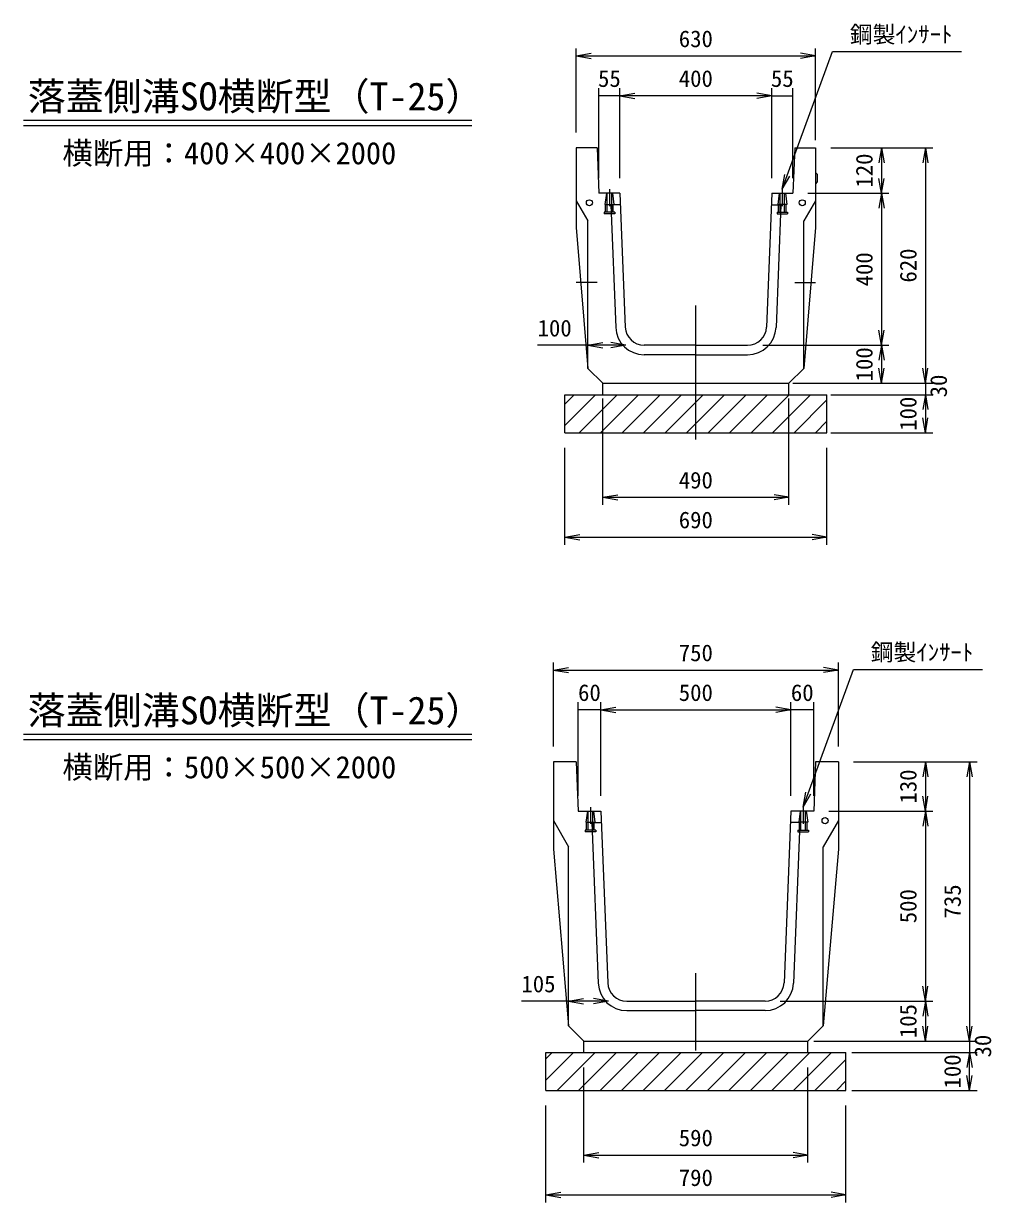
# Model space of a CAD drawing. Units: millimetres, scale not verified. Extents: x 3865 to 14796, y 1933 to 9334.
# Drawn here: x 3865 to 6412, y 1933 to 5035 of the extents above; entities that cross this region are included whole.
import ezdxf
from ezdxf.enums import TextEntityAlignment as Align

# ---------------------------------------------------------------- set-up
doc = ezdxf.new("R2010")
doc.units = ezdxf.units.MM
doc.header["$LTSCALE"] = 20
doc.layers.add('0_2', color=4, linetype='Continuous', lineweight=18)
doc.styles.add('ＭＳ ゴシック-5.0-0.0', font='')
doc.styles.get('ＭＳ ゴシック-5.0-0.0').set_extended_font_data('ＭＳ ゴシック-5.0-0.0')

msp = doc.modelspace()

# ---------------------------------------------------------------- linework, layer by layer
at = {"layer": '0_2'}
for p, q in [((5318.83, 4748.54), (5318.83, 4970.05)), ((5948.83, 4728.54), (5948.83, 4970.05)), ((5318.83, 4950.05), (5358.22, 4956.99)), ((5318.83, 4950.05), (5358.22, 4943.1)), ((5318.83, 4950.05), (5948.83, 4950.05)), ((5861.33, 4599.09), (5993.3, 4961.68)), ((5948.83, 4950.05), (5909.43, 4956.99)), ((5948.83, 4950.05), (5909.43, 4943.1)), ((5993.3, 4961.68), (6332.67, 4961.68)), ((5378.83, 4628.54), (5378.83, 4865.37)), ((5433.83, 4845.37), (5378.83, 4845.37)), ((5433.83, 4628.54), (5433.83, 4865.37)), ((5433.83, 4845.37), (5473.22, 4852.32)), ((5433.83, 4845.37), (5473.22, 4838.43)), ((5833.83, 4845.37), (5433.83, 4845.37)), ((5833.83, 4845.37), (5794.43, 4852.32)), ((5833.83, 4845.37), (5794.43, 4838.43)), ((5833.83, 4628.54), (5833.83, 4865.37)), ((5833.83, 4845.37), (5888.83, 4845.37)), ((5888.83, 4628.54), (5888.83, 4865.37)), ((3864.71, 4781.45), (5044.41, 4781.45)), ((3864.71, 4767.45), (5044.41, 4767.45)), ((5373.83, 4708.54), (5318.83, 4708.54)), ((5318.83, 4708.54), (5318.83, 4498.54)), ((5373.83, 4708.54), (5378.83, 4588.54)), ((5893.83, 4708.54), (5888.83, 4588.54)), ((5893.83, 4708.54), (5948.83, 4708.54)), ((5948.83, 4708.54), (5948.83, 4498.54)), ((5988.83, 4708.54), (6257.67, 4708.54)), ((6122.01, 4708.54), (6115.07, 4669.15)), ((6122.01, 4708.54), (6128.96, 4669.15)), ((6122.01, 4708.54), (6122.01, 4588.54)), ((6237.67, 4708.54), (6230.72, 4669.15)), ((6237.67, 4708.54), (6244.62, 4669.15)), ((6237.67, 4708.54), (6237.67, 4088.54)), ((5861.33, 4599.09), (5868.27, 4638.48)), ((5861.33, 4599.09), (5881.33, 4633.73)), ((5948.83, 4643.54), (5952.83, 4638.54)), ((5952.83, 4638.54), (5952.83, 4618.54)), ((6122.01, 4588.54), (6115.07, 4627.93)), ((6122.01, 4588.54), (6128.96, 4627.93)), ((5406.33, 4599.09), (5406.33, 4555.01)), ((5861.33, 4599.09), (5861.33, 4555.01)), ((5952.83, 4618.54), (5948.83, 4613.54)), ((5318.83, 4568.54), (5349.83, 4515.74)), ((5433.83, 4588.54), (5378.83, 4588.54)), ((5398.22, 4588.54), (5394.54, 4559.34)), ((5400.33, 4538.54), (5400.33, 4588.54)), ((5412.33, 4538.54), (5412.33, 4588.54)), ((5414.44, 4588.54), (5418.12, 4559.34)), ((5433.83, 4588.54), (5447.91, 4236.54)), ((5833.83, 4588.54), (5819.75, 4236.54)), ((5833.83, 4588.54), (5888.83, 4588.54)), ((5853.22, 4588.54), (5849.54, 4559.34)), ((5855.33, 4538.54), (5855.33, 4588.54)), ((5867.33, 4538.54), (5867.33, 4588.54)), ((5869.44, 4588.54), (5873.12, 4559.34)), ((5948.83, 4568.54), (5917.83, 4515.74)), ((5928.83, 4588.54), (6142.01, 4588.54)), ((6122.01, 4588.54), (6115.07, 4549.15)), ((6122.01, 4588.54), (6128.96, 4549.15)), ((6122.01, 4588.54), (6122.01, 4188.54)), ((5420.33, 4538.54), (5392.33, 4538.54)), ((5392.33, 4538.54), (5392.33, 4534.54)), ((5420.33, 4534.54), (5392.33, 4534.54)), ((5394.54, 4559.34), (5418.12, 4559.34)), ((5396.33, 4538.54), (5396.33, 4559.34)), ((5433.83, 4558.54), (5410.01, 4558.54)), ((5410.01, 4558.54), (5422.93, 4235.54)), ((5416.33, 4538.54), (5416.33, 4559.34)), ((5420.33, 4538.54), (5420.33, 4534.54)), ((5833.83, 4558.54), (5857.65, 4558.54)), ((5857.65, 4558.54), (5844.73, 4235.54)), ((5847.33, 4538.54), (5875.33, 4538.54)), ((5847.33, 4538.54), (5847.33, 4534.54)), ((5847.33, 4534.54), (5875.33, 4534.54)), ((5873.12, 4559.34), (5849.54, 4559.34)), ((5851.33, 4538.54), (5851.33, 4559.34)), ((5871.33, 4538.54), (5871.33, 4559.34)), ((5875.33, 4538.54), (5875.33, 4534.54)), ((5349.83, 4127.54), (5349.83, 4515.74)), ((5917.83, 4127.54), (5917.83, 4515.74)), ((5318.83, 4498.54), (5349.83, 4127.54)), ((5948.83, 4498.54), (5917.83, 4127.54)), ((5373.83, 4353.54), (5318.83, 4353.54)), ((5893.83, 4353.54), (5948.83, 4353.54)), ((5633.83, 3940.56), (5633.83, 4292.99)), ((6122.01, 4188.54), (6115.07, 4227.93)), ((6122.01, 4188.54), (6128.96, 4227.93)), ((5349.83, 4188.54), (5389.22, 4195.49)), ((5449.83, 4188.54), (5410.43, 4195.49)), ((5349.83, 4188.54), (5217.33, 4188.54)), ((5349.83, 4188.54), (5389.22, 4181.6)), ((5449.83, 4188.54), (5349.83, 4188.54)), ((5449.83, 4188.54), (5410.43, 4181.6)), ((5633.83, 4188.54), (5497.87, 4188.54)), ((5633.83, 4163.54), (5497.87, 4163.54)), ((5633.83, 4188.54), (5769.79, 4188.54)), ((5633.83, 4163.54), (5769.79, 4163.54)), ((5809.79, 4188.54), (6142.01, 4188.54)), ((6122.01, 4188.54), (6115.07, 4149.15)), ((6122.01, 4188.54), (6128.96, 4149.15)), ((6122.01, 4188.54), (6122.01, 4088.54)), ((5388.83, 4088.54), (5349.83, 4127.54)), ((5878.83, 4088.54), (5917.83, 4127.54)), ((6122.01, 4088.54), (6115.07, 4127.93)), ((6122.01, 4088.54), (6128.96, 4127.93)), ((6237.67, 4088.54), (6230.72, 4127.93)), ((6237.67, 4088.54), (6244.62, 4127.93)), ((5388.83, 4088.54), (5878.83, 4088.54)), ((5388.83, 4058.54), (5388.83, 4088.54)), ((5878.83, 4058.54), (5878.83, 4088.54)), ((5888.83, 4088.54), (6257.67, 4088.54)), ((6237.67, 4088.54), (6237.67, 4058.54)), ((5288.83, 3958.54), (5288.83, 4058.54)), ((5288.83, 4058.54), (5978.83, 4058.54)), ((5288.83, 4033.93), (5313.44, 4058.54)), ((5288.83, 3977.36), (5370, 4058.54)), ((5426.57, 4058.54), (5326.57, 3958.54)), ((5426.57, 4058.54), (5326.57, 3958.54)), ((5483.14, 4058.54), (5383.14, 3958.54)), ((5388.83, 3768.4), (5388.83, 4048.54)), ((5539.71, 4058.54), (5439.71, 3958.54)), ((5596.28, 4058.54), (5496.28, 3958.54)), ((5652.85, 4058.54), (5552.85, 3958.54)), ((5709.42, 4058.54), (5609.42, 3958.54)), ((5765.98, 4058.54), (5665.98, 3958.54)), ((5822.55, 4058.54), (5722.55, 3958.54)), ((5879.12, 4058.54), (5779.12, 3958.54)), ((5935.69, 4058.54), (5835.69, 3958.54)), ((5878.83, 3768.4), (5878.83, 4048.54)), ((5978.83, 4045.11), (5892.26, 3958.54)), ((5978.83, 3958.54), (5978.83, 4058.54)), ((5988.83, 4058.54), (6257.67, 4058.54)), ((6237.67, 4058.54), (6230.72, 4019.15)), ((6237.67, 4058.54), (6244.62, 4019.15)), ((6237.67, 4058.54), (6237.67, 3958.54)), ((5978.83, 3988.54), (5948.83, 3958.54)), ((6237.67, 3958.54), (6230.72, 3997.93)), ((6237.67, 3958.54), (6244.62, 3997.93)), ((5288.83, 3958.54), (5978.83, 3958.54)), ((5988.83, 3958.54), (6257.67, 3958.54)), ((5288.83, 3663.72), (5288.83, 3918.54)), ((5978.83, 3663.72), (5978.83, 3918.54)), ((5388.83, 3788.4), (5428.22, 3795.34)), ((5388.83, 3788.4), (5428.22, 3781.45)), ((5388.83, 3788.4), (5878.83, 3788.4)), ((5878.83, 3788.4), (5839.43, 3795.34)), ((5878.83, 3788.4), (5839.43, 3781.45)), ((5288.83, 3683.72), (5328.22, 3690.67)), ((5288.83, 3683.72), (5328.22, 3676.78)), ((5288.83, 3683.72), (5978.83, 3683.72)), ((5978.83, 3683.72), (5939.43, 3690.67)), ((5978.83, 3683.72), (5939.43, 3676.78)), ((5258.83, 3132.37), (5258.83, 3353.88)), ((6008.83, 3132.37), (6008.83, 3353.88)), ((5258.83, 3333.88), (5298.22, 3340.82)), ((5258.83, 3333.88), (5298.22, 3326.93)), ((5258.83, 3333.88), (6008.83, 3333.88)), ((5916.33, 2972.91), (6048.3, 3335.51)), ((6008.83, 3333.88), (5969.43, 3340.82)), ((6008.83, 3333.88), (5969.43, 3326.93)), ((6048.3, 3335.51), (6387.67, 3335.51)), ((5323.83, 3002.37), (5323.83, 3249.2)), ((5383.83, 3229.2), (5323.83, 3229.2)), ((5383.83, 3002.37), (5383.83, 3249.2)), ((5383.83, 3229.2), (5423.22, 3236.15)), ((5383.83, 3229.2), (5423.22, 3222.25)), ((5383.83, 3229.2), (5883.83, 3229.2)), ((5883.83, 3229.2), (5844.43, 3236.15)), ((5883.83, 3229.2), (5844.43, 3222.25)), ((5883.83, 3002.37), (5883.83, 3249.2)), ((5943.83, 3229.2), (5883.83, 3229.2)), ((5943.83, 3002.37), (5943.83, 3249.2)), ((3864.71, 3165.28), (5044.41, 3165.28)), ((3864.71, 3151.28), (5044.41, 3151.28)), ((5258.83, 3092.37), (5258.83, 2937.37)), ((5318.83, 3092.37), (5258.83, 3092.37)), ((5318.83, 3092.37), (5323.83, 2962.37)), ((5948.83, 3092.37), (5943.83, 2962.37)), ((6008.83, 3092.37), (5948.83, 3092.37)), ((6008.83, 3092.37), (6008.83, 2937.37)), ((6048.83, 3092.37), (6374.04, 3092.37)), ((6237.67, 3092.37), (6230.72, 3052.98)), ((6237.67, 3092.37), (6244.62, 3052.98)), ((6237.67, 3092.37), (6237.67, 2962.37)), ((6354.04, 3092.37), (6347.09, 3052.98)), ((6354.04, 3092.37), (6360.98, 3052.98)), ((6354.04, 3092.37), (6354.04, 2357.37)), ((5916.33, 2972.91), (5923.27, 3012.31)), ((5916.33, 2972.91), (5936.33, 3007.56)), ((6237.67, 2962.37), (6230.72, 3001.76)), ((6237.67, 2962.37), (6244.62, 3001.76)), ((5323.83, 2962.37), (5383.83, 2962.37)), ((5348.22, 2962.37), (5344.54, 2933.17)), ((5350.33, 2912.37), (5350.33, 2962.37)), ((5356.33, 2972.91), (5356.33, 2928.83)), ((5362.33, 2912.37), (5362.33, 2962.37)), ((5364.44, 2962.37), (5368.12, 2933.17)), ((5383.83, 2962.37), (5401.91, 2510.37)), ((5883.83, 2962.37), (5865.75, 2510.37)), ((5943.83, 2962.37), (5883.83, 2962.37)), ((5908.22, 2962.37), (5904.54, 2933.17)), ((5910.33, 2912.37), (5910.33, 2962.37)), ((5916.33, 2972.91), (5916.33, 2928.83)), ((5922.33, 2912.37), (5922.33, 2962.37)), ((5924.44, 2962.37), (5928.12, 2933.17)), ((5983.83, 2962.37), (6257.67, 2962.37)), ((6237.67, 2962.37), (6230.72, 2922.98)), ((6237.67, 2962.37), (6244.62, 2922.98)), ((6237.67, 2962.37), (6237.67, 2462.37)), ((5258.83, 2937.37), (5258.83, 2862.37)), ((5258.83, 2937.37), (5298.83, 2868.08)), ((5344.54, 2933.17), (5368.12, 2933.17)), ((5346.33, 2912.37), (5346.33, 2933.17)), ((5360.01, 2932.37), (5376.93, 2509.37)), ((5360.01, 2932.37), (5385.03, 2932.37)), ((5366.33, 2912.37), (5366.33, 2933.17)), ((5907.65, 2932.37), (5882.63, 2932.37)), ((5907.65, 2932.37), (5890.73, 2509.37)), ((5928.12, 2933.17), (5904.54, 2933.17)), ((5906.33, 2912.37), (5906.33, 2933.17)), ((5926.33, 2912.37), (5926.33, 2933.17)), ((6008.83, 2937.37), (5968.83, 2868.08)), ((6008.83, 2937.37), (6008.83, 2862.37)), ((5370.33, 2912.37), (5342.33, 2912.37)), ((5342.33, 2912.37), (5342.33, 2908.37)), ((5370.33, 2908.37), (5342.33, 2908.37)), ((5370.33, 2912.37), (5370.33, 2908.37)), ((5902.33, 2912.37), (5930.33, 2912.37)), ((5902.33, 2912.37), (5902.33, 2908.37)), ((5902.33, 2908.37), (5930.33, 2908.37)), ((5930.33, 2912.37), (5930.33, 2908.37)), ((5258.83, 2862.37), (5298.83, 2397.37)), ((5298.83, 2397.37), (5298.83, 2868.08)), ((5968.83, 2397.37), (5968.83, 2868.08)), ((6008.83, 2862.37), (5968.83, 2397.37)), ((5633.83, 2332.16), (5633.83, 2535.79)), ((6237.67, 2462.37), (6230.72, 2501.76)), ((6237.67, 2462.37), (6244.62, 2501.76)), ((5298.83, 2462.37), (5174.71, 2462.37)), ((5298.83, 2462.37), (5338.22, 2469.32)), ((5298.83, 2462.37), (5338.22, 2455.42)), ((5403.83, 2462.37), (5298.83, 2462.37)), ((5403.83, 2462.37), (5364.43, 2469.32)), ((5403.83, 2462.37), (5364.43, 2455.42)), ((5451.87, 2462.37), (5633.83, 2462.37)), ((5815.79, 2462.37), (5633.83, 2462.37)), ((5855.79, 2462.37), (6257.67, 2462.37)), ((6237.67, 2462.37), (6230.72, 2422.98)), ((6237.67, 2462.37), (6244.62, 2422.98)), ((6237.67, 2462.37), (6237.67, 2357.37)), ((5451.87, 2437.37), (5633.83, 2437.37)), ((5815.79, 2437.37), (5633.83, 2437.37)), ((5338.83, 2357.37), (5298.83, 2397.37)), ((5928.83, 2357.37), (5968.83, 2397.37)), ((6237.67, 2357.37), (6230.72, 2396.76)), ((6237.67, 2357.37), (6244.62, 2396.76)), ((6354.04, 2357.37), (6347.09, 2396.76)), ((6354.04, 2357.37), (6360.98, 2396.76)), ((5238.83, 2227.37), (5238.83, 2327.37)), ((5238.83, 2327.37), (6028.83, 2327.37)), ((5238.83, 2310.9), (5255.3, 2327.37)), ((5238.83, 2254.33), (5311.87, 2327.37)), ((5368.44, 2327.37), (5268.44, 2227.37)), ((5325, 2227.37), (5425, 2327.37)), ((5338.83, 2357.37), (5633.83, 2357.37)), ((5338.83, 2327.37), (5338.83, 2357.37)), ((5481.57, 2327.37), (5381.57, 2227.37)), ((5481.57, 2327.37), (5381.57, 2227.37)), ((5538.14, 2327.37), (5438.14, 2227.37)), ((5594.71, 2327.37), (5494.71, 2227.37)), ((5651.28, 2327.37), (5551.28, 2227.37)), ((5707.85, 2327.37), (5607.85, 2227.37)), ((5633.83, 2357.37), (5928.83, 2357.37)), ((5764.42, 2327.37), (5664.42, 2227.37)), ((5820.98, 2327.37), (5720.98, 2227.37)), ((5877.55, 2327.37), (5777.55, 2227.37)), ((5934.12, 2327.37), (5834.12, 2227.37)), ((5990.69, 2327.37), (5890.69, 2227.37)), ((5928.83, 2327.37), (5928.83, 2357.37)), ((5943.83, 2357.37), (6374.04, 2357.37)), ((6028.83, 2227.37), (6028.83, 2327.37)), ((6043.83, 2327.37), (6374.04, 2327.37)), ((6354.04, 2327.37), (6347.09, 2287.98)), ((6354.04, 2357.37), (6354.04, 2327.37)), ((6354.04, 2327.37), (6360.98, 2287.98)), ((6354.04, 2227.37), (6354.04, 2327.37)), ((6028.83, 2308.94), (5947.26, 2227.37)), ((5338.83, 2037.23), (5338.83, 2287.37)), ((5928.83, 2037.23), (5928.83, 2287.37)), ((6354.04, 2227.37), (6347.09, 2266.76)), ((6354.04, 2227.37), (6360.98, 2266.76)), ((6028.83, 2252.37), (6003.83, 2227.37)), ((5238.83, 2227.37), (6028.83, 2227.37)), ((6043.83, 2227.37), (6374.04, 2227.37)), ((5238.83, 1932.55), (5238.83, 2187.37)), ((6028.83, 1932.55), (6028.83, 2187.37)), ((5338.83, 2057.23), (5378.22, 2064.17)), ((5338.83, 2057.23), (5378.22, 2050.28)), ((5338.83, 2057.23), (5928.83, 2057.23)), ((5928.83, 2057.23), (5889.43, 2064.17)), ((5928.83, 2057.23), (5889.43, 2050.28)), ((5238.83, 1952.55), (5278.22, 1959.5)), ((6028.83, 1952.55), (5989.43, 1959.5)), ((5238.83, 1952.55), (5278.22, 1945.61)), ((5238.83, 1952.55), (6028.83, 1952.55)), ((6028.83, 1952.55), (5989.43, 1945.61))]:
    msp.add_line(p, q, dxfattribs=at)
for centre in [(5353.83, 4563.54), (5913.83, 4563.54), (5973.83, 2937.37)]:
    msp.add_circle(centre, 8, dxfattribs=at)
for centre, radius, start, end in [((5497.87, 4238.54), 75, 182.29061, 270), ((5497.87, 4238.54), 50, 182.29061, 270), ((5769.79, 4238.54), 50, 270, 357.70939), ((5769.79, 4238.54), 75, 270, 357.70939), ((5451.87, 2512.37), 75, 182.29061, 270), ((5451.87, 2512.37), 50, 182.29061, 270), ((5815.79, 2512.37), 50, 270, 357.70939), ((5815.79, 2512.37), 75, 270, 357.70939)]:
    msp.add_arc(centre, radius, start, end, dxfattribs=at)

# ---------------------------------------------------------------- texts
at = {"layer": '0_2', "color": 7, "style": 'ＭＳ ゴシック-5.0-0.0'}
for s, height, p in [('鋼製ｲﾝｻｰﾄ', 43.99, (6038.88, 4971.68)), ('630', 43.99, (5588.83, 4960.05)), ('55', 43.99, (5376.33, 4855.37)), ('400', 43.99, (5588.83, 4855.37)), ('55', 43.99, (5831.33, 4855.37)), ('落蓋側溝SO横断型（T-25）', 73.31, (3875.52, 4785.09)), ('横断用：400×400×2000', 58.65, (3966.82, 4647.33)), ('100', 43.99, (5217.33, 4198.54)), ('490', 43.99, (5588.83, 3798.4)), ('690', 43.99, (5588.83, 3693.72)), ('750', 43.99, (5588.83, 3343.88)), ('鋼製ｲﾝｻｰﾄ', 43.99, (6093.88, 3345.51)), ('60', 43.99, (5323.83, 3239.2)), ('500', 43.99, (5588.83, 3239.2)), ('60', 43.99, (5883.83, 3239.2)), ('落蓋側溝SO横断型（T-25）', 73.31, (3875.52, 3168.92)), ('横断用：500×500×2000', 58.65, (3966.82, 3031.16)), ('105', 43.99, (5174.71, 2472.37)), ('590', 43.99, (5588.83, 2067.23)), ('790', 43.99, (5588.83, 1962.55))]:
    msp.add_text(s, height=height, dxfattribs=at).set_placement(p, align=Align.BOTTOM_LEFT)
for s, p in [('120', (6112.01, 4603.54)), ('620', (6227.67, 4353.54)), ('400', (6112.01, 4343.54)), ('100', (6112.01, 4093.54)), ('30', (6307.67, 4051.51)), ('100', (6227.67, 3963.54)), ('130', (6227.67, 2982.37)), ('735', (6344.04, 2679.87)), ('500', (6227.67, 2667.37)), ('105', (6227.67, 2364.87)), ('30', (6424.04, 2314.08)), ('100', (6344.04, 2232.37))]:
    msp.add_text(s, height=43.99, rotation=90, dxfattribs=at).set_placement(p, align=Align.BOTTOM_LEFT)

doc.saveas('drawing.dxf')
